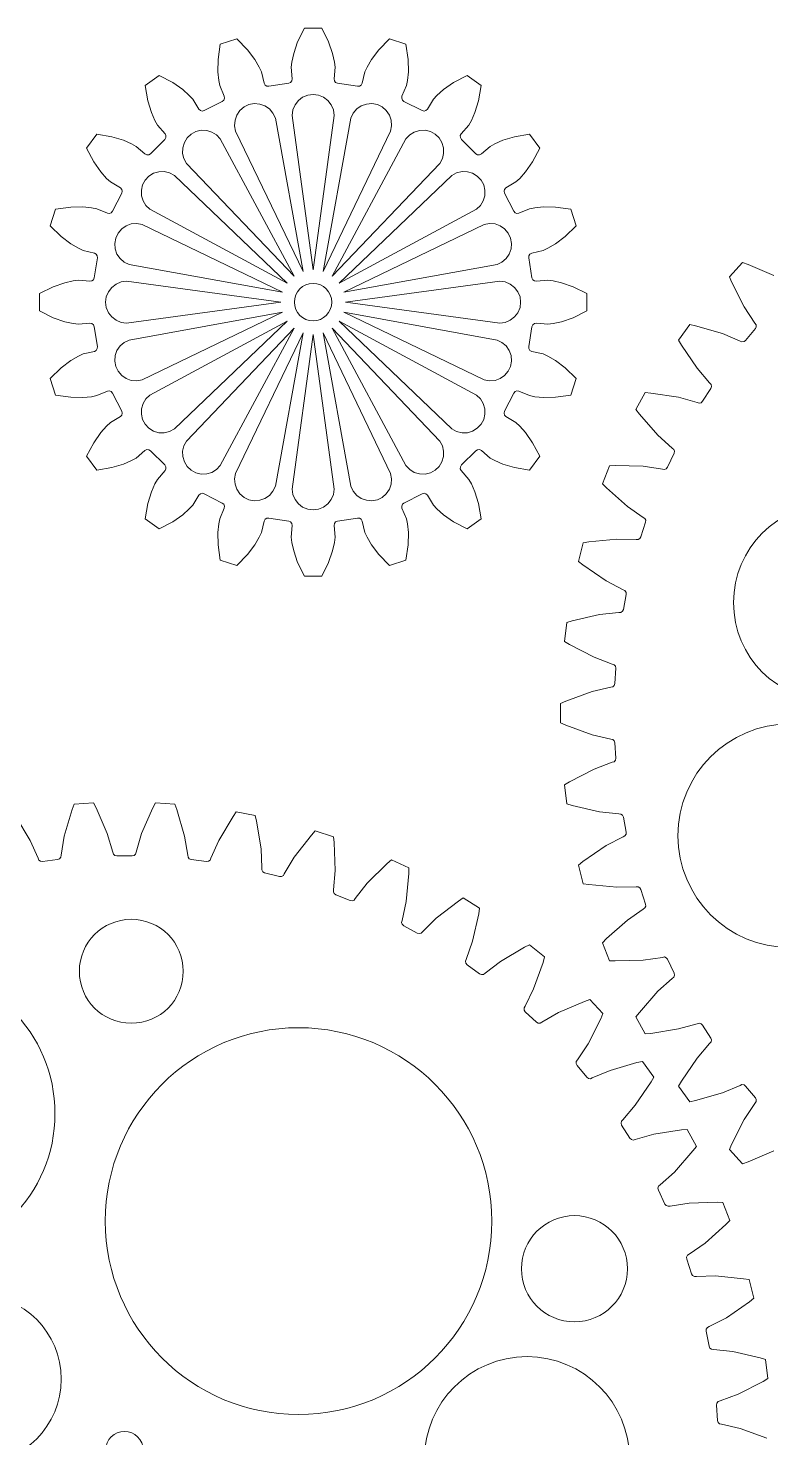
# Model space of a CAD drawing. Header units: millimetres. Extents: x -329 to 723, y 244 to 554.
# Drawn here: x 574.9 to 634.5, y 441.1 to 554.2 of the extents above; entities that cross this region are included whole.
import ezdxf

# ---------------------------------------------------------------- set-up
doc = ezdxf.new("R2010")
doc.units = ezdxf.units.MM

msp = doc.modelspace()

# ---------------------------------------------------------------- linework, layer by layer
at = {"color": 5, "lineweight": 0}
for p, q in [((591.62, 553.31), (590.3, 552.88)), ((592.48, 552.43), (591.62, 553.31)), ((597.06, 554.17), (596.51, 553.07)), ((598.45, 554.17), (597.06, 554.17)), ((598.99, 553.07), (598.45, 554.17)), ((603.89, 553.31), (603.03, 552.43)), ((605.21, 552.88), (603.89, 553.31)), ((590.3, 552.88), (590.12, 551.66)), ((593.08, 551.65), (592.48, 552.43)), ((596.19, 552.14), (596.04, 551.45)), ((596.51, 553.07), (596.19, 552.14)), ((599.32, 552.14), (598.99, 553.07)), ((599.47, 551.45), (599.32, 552.14)), ((603.03, 552.43), (602.43, 551.65)), ((605.39, 551.66), (605.21, 552.88)), ((590.12, 551.66), (590.1, 550.68)), ((593.43, 551.04), (593.08, 551.65)), ((593.6, 550.66), (593.43, 551.04)), ((596.04, 551.45), (596, 551.04)), ((596, 551.04), (596.07, 550.11)), ((599.43, 550.11), (599.51, 551.04)), ((599.51, 551.04), (599.47, 551.45)), ((602.08, 551.04), (601.91, 550.66)), ((602.43, 551.65), (602.08, 551.04)), ((605.41, 550.68), (605.39, 551.66)), ((585.39, 550.38), (584.27, 549.57)), ((586.48, 549.81), (585.39, 550.38)), ((587.29, 549.25), (586.48, 549.81)), ((590.1, 550.68), (590.17, 549.98)), ((590.17, 549.98), (590.26, 549.57)), ((593.81, 549.75), (593.6, 550.66)), ((595.79, 549.76), (594.19, 549.51)), ((595.94, 549.82), (595.79, 549.76)), ((596.05, 549.95), (595.94, 549.82)), ((596.07, 550.11), (596.05, 549.95)), ((599.46, 549.95), (599.43, 550.11)), ((599.56, 549.82), (599.46, 549.95)), ((599.72, 549.76), (599.56, 549.82)), ((601.32, 549.51), (599.72, 549.76)), ((601.91, 550.66), (601.69, 549.75)), ((605.25, 549.57), (605.34, 549.98)), ((605.34, 549.98), (605.41, 550.68)), ((609.02, 549.81), (608.22, 549.25)), ((610.12, 550.38), (609.02, 549.81)), ((611.24, 549.57), (610.12, 550.38)), ((584.27, 549.57), (584.48, 548.35)), ((587.81, 548.78), (587.29, 549.25)), ((588.09, 548.47), (587.81, 548.78)), ((590.26, 549.57), (590.62, 548.71)), ((590.62, 548.71), (590.64, 548.55)), ((593.89, 549.6), (593.81, 549.75)), ((594.03, 549.52), (593.89, 549.6)), ((594.19, 549.51), (594.03, 549.52)), ((601.48, 549.52), (601.32, 549.51)), ((601.62, 549.6), (601.48, 549.52)), ((601.69, 549.75), (601.62, 549.6)), ((604.87, 548.55), (604.89, 548.71)), ((604.89, 548.71), (605.25, 549.57)), ((607.69, 548.78), (607.42, 548.47)), ((608.22, 549.25), (607.69, 548.78)), ((611.03, 548.35), (611.24, 549.57)), ((584.48, 548.35), (584.76, 547.41)), ((588.58, 547.67), (588.09, 548.47)), ((588.7, 547.56), (588.58, 547.67)), ((588.85, 547.52), (588.7, 547.56)), ((589.01, 547.56), (588.85, 547.52)), ((590.46, 548.3), (589.01, 547.56)), ((590.58, 548.4), (590.46, 548.3)), ((590.64, 548.55), (590.58, 548.4)), ((604.93, 548.4), (604.87, 548.55)), ((605.05, 548.3), (604.93, 548.4)), ((606.5, 547.56), (605.05, 548.3)), ((606.66, 547.52), (606.5, 547.56)), ((606.81, 547.56), (606.66, 547.52)), ((606.93, 547.67), (606.81, 547.56)), ((607.42, 548.47), (606.93, 547.67)), ((610.75, 547.41), (611.03, 548.35)), ((584.76, 547.41), (585.04, 546.77)), ((585.04, 546.77), (585.25, 546.4)), ((585.25, 546.4), (585.86, 545.7)), ((609.65, 545.7), (610.26, 546.4)), ((610.26, 546.4), (610.47, 546.77)), ((610.47, 546.77), (610.75, 547.41)), ((580.37, 545.67), (579.56, 544.55)), ((581.59, 545.46), (580.37, 545.67)), ((582.53, 545.18), (581.59, 545.46)), ((585.83, 545.25), (584.69, 544.1)), ((585.92, 545.39), (585.83, 545.25)), ((585.86, 545.7), (585.93, 545.55)), ((585.93, 545.55), (585.92, 545.39)), ((609.57, 545.55), (609.65, 545.7)), ((609.59, 545.39), (609.57, 545.55)), ((609.68, 545.25), (609.59, 545.39)), ((610.82, 544.1), (609.68, 545.25)), ((613.92, 545.46), (612.98, 545.18)), ((615.14, 545.67), (613.92, 545.46)), ((615.95, 544.55), (615.14, 545.67)), ((579.56, 544.55), (580.13, 543.45)), ((583.17, 544.9), (582.53, 545.18)), ((583.53, 544.69), (583.17, 544.9)), ((584.24, 544.08), (583.53, 544.69)), ((611.97, 544.69), (611.27, 544.08)), ((612.34, 544.9), (611.97, 544.69)), ((612.98, 545.18), (612.34, 544.9)), ((615.38, 543.45), (615.95, 544.55)), ((580.13, 543.45), (580.69, 542.65)), ((584.39, 544), (584.24, 544.08)), ((584.55, 544.01), (584.39, 544)), ((584.69, 544.1), (584.55, 544.01)), ((610.96, 544.01), (610.82, 544.1)), ((611.12, 544), (610.96, 544.01)), ((611.27, 544.08), (611.12, 544)), ((614.82, 542.65), (615.38, 543.45)), ((580.69, 542.65), (581.16, 542.12)), ((581.16, 542.12), (581.47, 541.84)), ((581.47, 541.84), (582.27, 541.36)), ((613.24, 541.36), (614.04, 541.84)), ((614.04, 541.84), (614.35, 542.12)), ((614.35, 542.12), (614.82, 542.65)), ((582.38, 540.93), (581.64, 539.48)), ((582.27, 541.36), (582.38, 541.24)), ((582.38, 541.24), (582.42, 541.09)), ((582.42, 541.09), (582.38, 540.93)), ((613.09, 541.09), (613.13, 541.24)), ((613.13, 540.93), (613.09, 541.09)), ((613.13, 541.24), (613.24, 541.36)), ((613.87, 539.48), (613.13, 540.93)), ((577.06, 539.64), (576.63, 538.32)), ((578.28, 539.82), (577.06, 539.64)), ((579.26, 539.84), (578.28, 539.82)), ((579.96, 539.77), (579.26, 539.84)), ((580.37, 539.68), (579.96, 539.77)), ((581.23, 539.32), (580.37, 539.68)), ((615.14, 539.68), (614.28, 539.32)), ((615.55, 539.77), (615.14, 539.68)), ((616.25, 539.84), (615.55, 539.77)), ((617.23, 539.82), (616.25, 539.84)), ((618.45, 539.64), (617.23, 539.82)), ((618.88, 538.32), (618.45, 539.64)), ((581.39, 539.3), (581.23, 539.32)), ((581.54, 539.36), (581.39, 539.3)), ((581.64, 539.48), (581.54, 539.36)), ((613.97, 539.36), (613.87, 539.48)), ((614.12, 539.3), (613.97, 539.36)), ((614.28, 539.32), (614.12, 539.3)), ((576.63, 538.32), (577.51, 537.46)), ((577.51, 537.46), (578.29, 536.86)), ((617.22, 536.86), (618, 537.46)), ((618, 537.46), (618.88, 538.32)), ((578.29, 536.86), (578.9, 536.51)), ((578.9, 536.51), (579.28, 536.34)), ((579.28, 536.34), (580.19, 536.12)), ((615.32, 536.12), (616.23, 536.34)), ((616.23, 536.34), (616.61, 536.51)), ((616.61, 536.51), (617.22, 536.86)), ((580.43, 535.75), (580.17, 534.15)), ((580.19, 536.12), (580.33, 536.05)), ((580.33, 536.05), (580.42, 535.91)), ((580.42, 535.91), (580.43, 535.75)), ((615.08, 535.75), (615.09, 535.91)), ((615.33, 534.15), (615.08, 535.75)), ((615.09, 535.91), (615.17, 536.05)), ((615.17, 536.05), (615.32, 536.12)), ((632.25, 535.36), (631.19, 534.23)), ((632.68, 535.21), (632.25, 535.36)), ((634.75, 534.32), (632.68, 535.21)), ((578.9, 533.94), (578.48, 533.9)), ((579.83, 533.86), (578.9, 533.94)), ((580.12, 533.99), (579.99, 533.89)), ((580.17, 534.15), (580.12, 533.99)), ((615.39, 533.99), (615.33, 534.15)), ((615.52, 533.89), (615.39, 533.99)), ((616.61, 533.94), (615.68, 533.86)), ((617.02, 533.9), (616.61, 533.94)), ((631.19, 534.23), (631.36, 533.81)), ((576.87, 533.42), (575.77, 532.88)), ((575.77, 532.88), (575.77, 531.49)), ((577.8, 533.75), (576.87, 533.42)), ((578.48, 533.9), (577.8, 533.75)), ((579.99, 533.89), (579.83, 533.86)), ((615.68, 533.86), (615.52, 533.89)), ((617.71, 533.75), (617.02, 533.9)), ((618.64, 533.42), (617.71, 533.75)), ((619.74, 532.88), (618.64, 533.42)), ((619.74, 531.49), (619.74, 532.88)), ((631.36, 533.81), (632.38, 531.8)), ((632.38, 531.8), (633.24, 530.51)), ((575.77, 531.49), (576.87, 530.94)), ((576.87, 530.94), (577.8, 530.62)), ((577.8, 530.62), (578.48, 530.47)), ((617.02, 530.47), (617.71, 530.62)), ((617.71, 530.62), (618.64, 530.94)), ((618.64, 530.94), (619.74, 531.49)), ((578.48, 530.47), (578.9, 530.43)), ((578.9, 530.43), (579.83, 530.5)), ((579.83, 530.5), (579.99, 530.48)), ((579.99, 530.48), (580.12, 530.37)), ((580.12, 530.37), (580.17, 530.22)), ((580.17, 530.22), (580.43, 528.62)), ((615.08, 528.62), (615.33, 530.22)), ((615.33, 530.22), (615.39, 530.37)), ((615.39, 530.37), (615.52, 530.48)), ((615.52, 530.48), (615.68, 530.5)), ((615.68, 530.5), (616.61, 530.43)), ((616.61, 530.43), (617.02, 530.47)), ((628.01, 530.39), (627.1, 529.14)), ((628.46, 530.3), (628.01, 530.39)), ((630.62, 529.68), (628.46, 530.3)), ((632.05, 529.07), (630.62, 529.68)), ((633.27, 530.07), (632.49, 529.12)), ((633.24, 530.51), (633.33, 530.38)), ((633.34, 530.22), (633.27, 530.07)), ((633.33, 530.38), (633.34, 530.22)), ((580.33, 528.32), (580.19, 528.24)), ((580.42, 528.46), (580.33, 528.32)), ((580.43, 528.62), (580.42, 528.46)), ((615.09, 528.46), (615.08, 528.62)), ((615.17, 528.32), (615.09, 528.46)), ((615.32, 528.24), (615.17, 528.32)), ((627.1, 529.14), (627.33, 528.74)), ((627.33, 528.74), (628.59, 526.88)), ((632.19, 529.01), (632.05, 529.07)), ((632.36, 529.03), (632.19, 529.01)), ((632.49, 529.12), (632.36, 529.03)), ((578.29, 527.51), (577.51, 526.91)), ((578.9, 527.86), (578.29, 527.51)), ((579.28, 528.03), (578.9, 527.86)), ((580.19, 528.24), (579.28, 528.03)), ((616.23, 528.03), (615.32, 528.24)), ((616.61, 527.86), (616.23, 528.03)), ((617.22, 527.51), (616.61, 527.86)), ((618, 526.91), (617.22, 527.51)), ((577.51, 526.91), (576.63, 526.05)), ((576.63, 526.05), (577.06, 524.73)), ((618.88, 526.05), (618, 526.91)), ((618.45, 524.73), (618.88, 526.05)), ((628.59, 526.88), (629.6, 525.71)), ((580.37, 524.69), (581.23, 525.05)), ((581.23, 525.05), (581.39, 525.07)), ((581.39, 525.07), (581.54, 525.01)), ((581.54, 525.01), (581.64, 524.88)), ((581.64, 524.88), (582.38, 523.44)), ((613.13, 523.44), (613.87, 524.88)), ((613.87, 524.88), (613.97, 525.01)), ((613.97, 525.01), (614.12, 525.07)), ((614.12, 525.07), (614.28, 525.05)), ((614.28, 525.05), (615.14, 524.69)), ((624.43, 524.93), (623.68, 523.57)), ((624.88, 524.89), (624.43, 524.93)), ((627.11, 524.55), (624.88, 524.89)), ((629.69, 525.27), (629.03, 524.23)), ((629.6, 525.71), (629.71, 525.58)), ((629.74, 525.43), (629.69, 525.27)), ((629.71, 525.58), (629.74, 525.43)), ((577.06, 524.73), (578.28, 524.55)), ((578.28, 524.55), (579.26, 524.53)), ((579.26, 524.53), (579.96, 524.6)), ((579.96, 524.6), (580.37, 524.69)), ((615.14, 524.69), (615.55, 524.6)), ((615.55, 524.6), (616.25, 524.53)), ((616.25, 524.53), (617.23, 524.55)), ((617.23, 524.55), (618.45, 524.73)), ((628.6, 524.13), (627.11, 524.55)), ((628.75, 524.08), (628.6, 524.13)), ((628.91, 524.12), (628.75, 524.08)), ((629.03, 524.23), (628.91, 524.12)), ((582.27, 523.01), (581.47, 522.52)), ((582.38, 523.13), (582.27, 523.01)), ((582.38, 523.44), (582.42, 523.28)), ((582.42, 523.28), (582.38, 523.13)), ((613.09, 523.28), (613.13, 523.44)), ((613.13, 523.13), (613.09, 523.28)), ((613.24, 523.01), (613.13, 523.13)), ((614.04, 522.52), (613.24, 523.01)), ((623.68, 523.57), (623.96, 523.21)), ((623.96, 523.21), (625.44, 521.52)), ((580.69, 521.72), (580.13, 520.91)), ((581.16, 522.24), (580.69, 521.72)), ((581.47, 522.52), (581.16, 522.24)), ((614.35, 522.24), (614.04, 522.52)), ((614.82, 521.72), (614.35, 522.24)), ((615.38, 520.91), (614.82, 521.72)), ((625.44, 521.52), (626.59, 520.48)), ((580.13, 520.91), (579.56, 519.82)), ((584.24, 520.29), (584.39, 520.36)), ((584.39, 520.36), (584.55, 520.35)), ((584.55, 520.35), (584.69, 520.26)), ((610.82, 520.26), (610.96, 520.35)), ((610.96, 520.35), (611.12, 520.36)), ((611.12, 520.36), (611.27, 520.29)), ((615.95, 519.82), (615.38, 520.91)), ((626.59, 520.48), (626.72, 520.37)), ((626.72, 520.37), (626.77, 520.22)), ((579.56, 519.82), (580.37, 518.7)), ((582.53, 519.19), (583.17, 519.47)), ((583.17, 519.47), (583.53, 519.68)), ((583.53, 519.68), (584.24, 520.29)), ((584.69, 520.26), (585.83, 519.12)), ((609.68, 519.12), (610.82, 520.26)), ((611.27, 520.29), (611.97, 519.68)), ((611.97, 519.68), (612.34, 519.47)), ((612.34, 519.47), (612.98, 519.19)), ((615.14, 518.7), (615.95, 519.82)), ((626.74, 520.06), (626.21, 518.95)), ((626.77, 520.22), (626.74, 520.06)), ((580.37, 518.7), (581.59, 518.91)), ((581.59, 518.91), (582.53, 519.19)), ((585.86, 518.67), (585.25, 517.96)), ((585.83, 519.12), (585.92, 518.98)), ((585.93, 518.82), (585.86, 518.67)), ((585.92, 518.98), (585.93, 518.82)), ((609.57, 518.82), (609.59, 518.98)), ((609.65, 518.67), (609.57, 518.82)), ((609.59, 518.98), (609.68, 519.12)), ((610.26, 517.96), (609.65, 518.67)), ((612.98, 519.19), (613.92, 518.91)), ((613.92, 518.91), (615.14, 518.7)), ((621.56, 519.06), (620.99, 517.62)), ((622.02, 519.08), (621.56, 519.06)), ((624.27, 519.02), (622.02, 519.08)), ((625.8, 518.79), (624.27, 519.02)), ((625.96, 518.76), (625.8, 518.79)), ((626.11, 518.82), (625.96, 518.76)), ((626.21, 518.95), (626.11, 518.82)), ((584.76, 516.96), (584.48, 516.02)), ((585.04, 517.6), (584.76, 516.96)), ((585.25, 517.96), (585.04, 517.6)), ((610.47, 517.6), (610.26, 517.96)), ((610.75, 516.96), (610.47, 517.6)), ((611.03, 516.02), (610.75, 516.96)), ((620.99, 517.62), (621.31, 517.3)), ((621.31, 517.3), (622.99, 515.8)), ((584.48, 516.02), (584.27, 514.8)), ((587.81, 515.59), (588.09, 515.9)), ((588.09, 515.9), (588.58, 516.7)), ((588.58, 516.7), (588.7, 516.81)), ((588.7, 516.81), (588.85, 516.85)), ((588.85, 516.85), (589.01, 516.81)), ((589.01, 516.81), (590.46, 516.07)), ((590.46, 516.07), (590.58, 515.97)), ((590.58, 515.97), (590.64, 515.82)), ((604.87, 515.82), (604.93, 515.97)), ((604.93, 515.97), (605.05, 516.07)), ((605.05, 516.07), (606.5, 516.81)), ((606.5, 516.81), (606.66, 516.85)), ((606.66, 516.85), (606.81, 516.81)), ((606.81, 516.81), (606.93, 516.7)), ((606.93, 516.7), (607.42, 515.9)), ((607.42, 515.9), (607.69, 515.59)), ((611.24, 514.8), (611.03, 516.02)), ((584.27, 514.8), (585.39, 513.99)), ((586.48, 514.56), (587.29, 515.12)), ((587.29, 515.12), (587.81, 515.59)), ((590.26, 514.8), (590.17, 514.39)), ((590.62, 515.66), (590.26, 514.8)), ((590.64, 515.82), (590.62, 515.66)), ((593.81, 514.62), (593.89, 514.76)), ((593.89, 514.76), (594.03, 514.85)), ((594.03, 514.85), (594.19, 514.86)), ((594.19, 514.86), (595.79, 514.6)), ((599.72, 514.6), (601.32, 514.86)), ((601.32, 514.86), (601.48, 514.85)), ((601.48, 514.85), (601.62, 514.76)), ((601.62, 514.76), (601.69, 514.62)), ((604.89, 515.66), (604.87, 515.82)), ((605.25, 514.8), (604.89, 515.66)), ((605.34, 514.39), (605.25, 514.8)), ((607.69, 515.59), (608.22, 515.12)), ((608.22, 515.12), (609.02, 514.56)), ((610.12, 513.99), (611.24, 514.8)), ((622.99, 515.8), (624.27, 514.92)), ((624.27, 514.92), (624.4, 514.83)), ((624.4, 514.83), (624.47, 514.68)), ((585.39, 513.99), (586.48, 514.56)), ((590.17, 514.39), (590.1, 513.69)), ((590.1, 513.69), (590.12, 512.71)), ((593.43, 513.33), (593.6, 513.71)), ((593.6, 513.71), (593.81, 514.62)), ((595.79, 514.6), (595.94, 514.55)), ((595.94, 514.55), (596.05, 514.42)), ((596.07, 514.26), (596, 513.33)), ((596.05, 514.42), (596.07, 514.26)), ((599.43, 514.26), (599.46, 514.42)), ((599.51, 513.33), (599.43, 514.26)), ((599.46, 514.42), (599.56, 514.55)), ((599.56, 514.55), (599.72, 514.6)), ((601.69, 514.62), (601.91, 513.71)), ((601.91, 513.71), (602.08, 513.33)), ((605.41, 513.69), (605.34, 514.39)), ((605.39, 512.71), (605.41, 513.69)), ((609.02, 514.56), (610.12, 513.99)), ((624.46, 514.52), (624.08, 513.35)), ((624.47, 514.68), (624.46, 514.52)), ((590.12, 512.71), (590.3, 511.49)), ((592.48, 511.94), (593.08, 512.72)), ((593.08, 512.72), (593.43, 513.33)), ((596, 513.33), (596.04, 512.91)), ((596.04, 512.91), (596.19, 512.23)), ((599.32, 512.23), (599.47, 512.91)), ((599.47, 512.91), (599.51, 513.33)), ((602.08, 513.33), (602.43, 512.72)), ((602.43, 512.72), (603.03, 511.94)), ((605.21, 511.49), (605.39, 512.71)), ((619.45, 512.88), (619.07, 511.38)), ((619.9, 512.96), (619.45, 512.88)), ((622.14, 513.18), (619.9, 512.96)), ((623.69, 513.14), (622.14, 513.18)), ((623.85, 513.14), (623.69, 513.14)), ((623.99, 513.21), (623.85, 513.14)), ((624.08, 513.35), (623.99, 513.21)), ((590.3, 511.49), (591.62, 511.06)), ((591.62, 511.06), (592.48, 511.94)), ((596.19, 512.23), (596.51, 511.3)), ((596.51, 511.3), (597.06, 510.19)), ((598.45, 510.19), (598.99, 511.3)), ((598.99, 511.3), (599.32, 512.23)), ((603.03, 511.94), (603.89, 511.06)), ((603.89, 511.06), (605.21, 511.49)), ((619.07, 511.38), (619.42, 511.1)), ((597.06, 510.19), (598.45, 510.19)), ((619.42, 511.1), (621.28, 509.83)), ((621.28, 509.83), (622.65, 509.11)), ((622.65, 509.11), (622.8, 509.04)), ((622.8, 509.04), (622.89, 508.9)), ((622.9, 508.74), (622.67, 507.53)), ((622.89, 508.9), (622.9, 508.74)), ((620.76, 507.12), (618.57, 506.62)), ((622.3, 507.28), (620.76, 507.12)), ((622.47, 507.29), (622.3, 507.28)), ((622.6, 507.38), (622.47, 507.29)), ((622.67, 507.53), (622.6, 507.38)), ((618.13, 506.49), (617.94, 504.95)), ((618.57, 506.62), (618.13, 506.49)), ((617.94, 504.95), (618.33, 504.71)), ((618.33, 504.71), (620.33, 503.69)), ((620.33, 503.69), (621.78, 503.15)), ((621.78, 503.15), (621.93, 503.09)), ((621.93, 503.09), (622.04, 502.97)), ((622.07, 502.81), (621.99, 501.58)), ((622.04, 502.97), (622.07, 502.81)), ((621.66, 501.28), (620.16, 500.93)), ((621.82, 501.32), (621.66, 501.28)), ((621.94, 501.43), (621.82, 501.32)), ((621.99, 501.58), (621.94, 501.43)), ((618.04, 500.16), (617.62, 499.98)), ((620.16, 500.93), (618.04, 500.16)), ((617.62, 499.98), (617.62, 498.43)), ((617.62, 498.43), (618.04, 498.24)), ((618.04, 498.24), (620.16, 497.47)), ((620.16, 497.47), (621.66, 497.12)), ((621.66, 497.12), (621.82, 497.09)), ((621.82, 497.09), (621.94, 496.98)), ((621.94, 496.98), (621.99, 496.82)), ((621.99, 496.82), (622.07, 495.59)), ((622.07, 495.59), (622.04, 495.43)), ((620.33, 494.72), (618.33, 493.69)), ((621.78, 495.26), (620.33, 494.72)), ((621.93, 495.31), (621.78, 495.26)), ((622.04, 495.43), (621.93, 495.31)), ((618.33, 493.69), (617.94, 493.45)), ((617.94, 493.45), (618.13, 491.92)), ((578.4, 491.48), (577.77, 489.33)), ((578.56, 491.91), (578.4, 491.48)), ((580.11, 492.01), (578.56, 491.91)), ((580.32, 491.6), (580.11, 492.01)), ((581.22, 489.54), (580.32, 491.6)), ((584.88, 491.6), (583.98, 489.54)), ((585.09, 492.01), (584.88, 491.6)), ((586.64, 491.91), (585.09, 492.01)), ((586.8, 491.48), (586.64, 491.91)), ((587.43, 489.33), (586.8, 491.48)), ((591.58, 491.29), (591.32, 490.91)), ((593.1, 491), (591.58, 491.29)), ((593.21, 490.55), (593.1, 491)), ((618.13, 491.92), (618.57, 491.79)), ((618.57, 491.79), (620.76, 491.29)), ((620.76, 491.29), (622.3, 491.13)), ((622.3, 491.13), (622.47, 491.11)), ((622.47, 491.11), (622.6, 491.02)), ((622.6, 491.02), (622.67, 490.87)), ((575.03, 488.98), (573.88, 490.91)), ((591.32, 490.91), (590.17, 488.98)), ((593.57, 488.33), (593.21, 490.55)), ((622.67, 490.87), (622.9, 489.66)), ((575.66, 487.56), (575.03, 488.98)), ((577.77, 489.33), (577.51, 487.8)), ((581.66, 488.06), (581.22, 489.54)), ((583.98, 489.54), (583.53, 488.06)), ((587.69, 487.8), (587.43, 489.33)), ((590.17, 488.98), (589.54, 487.56)), ((597.63, 489.42), (596.24, 487.64)), ((597.93, 489.76), (597.63, 489.42)), ((599.4, 489.28), (597.93, 489.76)), ((599.45, 488.82), (599.4, 489.28)), ((599.53, 486.58), (599.45, 488.82)), ((622.65, 489.29), (621.28, 488.58)), ((622.8, 489.36), (622.65, 489.29)), ((622.89, 489.5), (622.8, 489.36)), ((622.9, 489.66), (622.89, 489.5)), ((575.72, 487.41), (575.66, 487.56)), ((577.49, 487.64), (577.39, 487.51)), ((577.51, 487.8), (577.49, 487.64)), ((581.71, 487.9), (581.66, 488.06)), ((581.83, 487.79), (581.71, 487.9)), ((581.98, 487.75), (581.83, 487.79)), ((583.22, 487.75), (581.98, 487.75)), ((583.37, 487.79), (583.22, 487.75)), ((583.49, 487.9), (583.37, 487.79)), ((583.53, 488.06), (583.49, 487.9)), ((587.71, 487.64), (587.69, 487.8)), ((587.81, 487.51), (587.71, 487.64)), ((589.54, 487.56), (589.48, 487.41)), ((593.63, 486.78), (593.57, 488.33)), ((596.24, 487.64), (595.44, 486.32)), ((621.28, 488.58), (619.42, 487.3)), ((575.85, 487.32), (575.72, 487.41)), ((576.01, 487.3), (575.85, 487.32)), ((577.23, 487.45), (576.01, 487.3)), ((577.39, 487.51), (577.23, 487.45)), ((587.96, 487.45), (587.81, 487.51)), ((589.19, 487.3), (587.96, 487.45)), ((589.35, 487.32), (589.19, 487.3)), ((589.48, 487.41), (589.35, 487.32)), ((593.63, 486.62), (593.63, 486.78)), ((593.72, 486.48), (593.63, 486.62)), ((593.86, 486.4), (593.72, 486.48)), ((599.4, 485.03), (599.53, 486.58)), ((603.69, 487.15), (602.1, 485.56)), ((604.04, 487.44), (603.69, 487.15)), ((605.44, 486.78), (604.04, 487.44)), ((605.43, 486.33), (605.44, 486.78)), ((619.42, 487.3), (619.07, 487.02)), ((619.07, 487.02), (619.45, 485.52)), ((595.05, 486.1), (593.86, 486.4)), ((595.22, 486.1), (595.05, 486.1)), ((595.36, 486.18), (595.22, 486.1)), ((595.44, 486.32), (595.36, 486.18)), ((602.1, 485.56), (601.14, 484.34)), ((605.23, 484.09), (605.43, 486.33)), ((619.45, 485.52), (619.9, 485.45)), ((619.9, 485.45), (622.14, 485.23)), ((599.38, 484.87), (599.4, 485.03)), ((599.45, 484.72), (599.38, 484.87)), ((599.58, 484.63), (599.45, 484.72)), ((600.73, 484.17), (599.58, 484.63)), ((600.89, 484.15), (600.73, 484.17)), ((601.04, 484.21), (600.89, 484.15)), ((601.14, 484.34), (601.04, 484.21)), ((609.8, 484.38), (609.43, 484.13)), ((611.11, 483.55), (609.8, 484.38)), ((622.14, 485.23), (623.69, 485.26)), ((623.69, 485.26), (623.85, 485.27)), ((623.85, 485.27), (623.99, 485.19)), ((623.99, 485.19), (624.08, 485.05)), ((624.08, 485.05), (624.46, 483.88)), ((604.9, 482.57), (605.23, 484.09)), ((609.43, 484.13), (607.64, 482.76)), ((610.56, 480.9), (611.05, 483.1)), ((611.05, 483.1), (611.11, 483.55)), ((624.27, 483.48), (622.99, 482.6)), ((624.4, 483.57), (624.27, 483.48)), ((624.47, 483.72), (624.4, 483.57)), ((624.46, 483.88), (624.47, 483.72)), ((604.86, 482.41), (604.9, 482.57)), ((604.91, 482.26), (604.86, 482.41)), ((605.03, 482.15), (604.91, 482.26)), ((606.11, 481.55), (605.03, 482.15)), ((607.64, 482.76), (606.54, 481.67)), ((622.99, 482.6), (621.31, 481.11)), ((606.27, 481.51), (606.11, 481.55)), ((606.42, 481.56), (606.27, 481.51)), ((606.54, 481.67), (606.42, 481.56)), ((610.05, 479.44), (610.56, 480.9)), ((621.31, 481.11), (620.99, 480.78)), ((620.99, 480.78), (621.56, 479.34)), ((614.74, 480.42), (612.8, 479.28)), ((615.14, 480.62), (614.74, 480.42)), ((616.34, 479.64), (615.14, 480.62)), ((616.22, 479.2), (616.34, 479.64)), ((625.8, 479.61), (625.96, 479.64)), ((625.96, 479.64), (626.11, 479.58)), ((610, 479.29), (610.05, 479.44)), ((610.02, 479.13), (610, 479.29)), ((610.13, 479), (610.02, 479.13)), ((611.12, 478.28), (610.13, 479)), ((612.8, 479.28), (611.56, 478.34)), ((615.46, 477.08), (616.22, 479.2)), ((621.56, 479.34), (622.02, 479.32)), ((622.02, 479.32), (624.27, 479.39)), ((624.27, 479.39), (625.8, 479.61)), ((626.11, 479.58), (626.21, 479.46)), ((626.21, 479.46), (626.74, 478.34)), ((611.28, 478.22), (611.12, 478.28)), ((611.44, 478.24), (611.28, 478.22)), ((611.56, 478.34), (611.44, 478.24)), ((626.59, 477.92), (625.44, 476.89)), ((626.72, 478.03), (626.59, 477.92)), ((626.77, 478.18), (626.72, 478.03)), ((626.74, 478.34), (626.77, 478.18)), ((614.77, 475.69), (615.46, 477.08)), ((625.44, 476.89), (623.96, 475.19)), ((614.7, 475.55), (614.77, 475.69)), ((614.7, 475.38), (614.7, 475.55)), ((614.79, 475.25), (614.7, 475.38)), ((615.69, 474.4), (614.79, 475.25)), ((617.47, 475.19), (616.13, 474.41)), ((619.54, 476.07), (617.47, 475.19)), ((619.97, 476.22), (619.54, 476.07)), ((621.03, 475.09), (619.97, 476.22)), ((623.96, 475.19), (623.68, 474.83)), ((615.83, 474.33), (615.69, 474.4)), ((615.99, 474.33), (615.83, 474.33)), ((616.13, 474.41), (615.99, 474.33)), ((619.84, 472.67), (620.86, 474.68)), ((620.86, 474.68), (621.03, 475.09)), ((623.68, 474.83), (624.43, 473.47)), ((627.11, 473.86), (628.6, 474.28)), ((628.6, 474.28), (628.75, 474.32)), ((628.75, 474.32), (628.91, 474.28)), ((628.91, 474.28), (629.03, 474.17)), ((629.03, 474.17), (629.69, 473.13)), ((624.43, 473.47), (624.88, 473.51)), ((624.88, 473.51), (627.11, 473.86)), ((629.69, 473.13), (629.74, 472.98)), ((629.74, 472.98), (629.71, 472.82)), ((618.98, 471.38), (619.84, 472.67)), ((629.6, 472.7), (628.59, 471.53)), ((629.71, 472.82), (629.6, 472.7)), ((618.88, 471.08), (618.89, 471.24)), ((618.95, 470.94), (618.88, 471.08)), ((618.89, 471.24), (618.98, 471.38)), ((619.73, 469.99), (618.95, 470.94)), ((623.76, 471.16), (621.6, 470.54)), ((624.21, 471.26), (623.76, 471.16)), ((625.12, 470), (624.21, 471.26)), ((628.59, 471.53), (627.33, 469.66)), ((619.86, 469.89), (619.73, 469.99)), ((620.02, 469.87), (619.86, 469.89)), ((620.17, 469.94), (620.02, 469.87)), ((621.6, 470.54), (620.17, 469.94)), ((623.63, 467.74), (624.89, 469.61)), ((624.89, 469.61), (625.12, 470)), ((627.33, 469.66), (627.1, 469.27)), ((627.1, 469.27), (628.01, 468.01)), ((628.46, 468.11), (630.62, 468.73)), ((630.62, 468.73), (632.05, 469.33)), ((632.05, 469.33), (632.19, 469.4)), ((632.19, 469.4), (632.36, 469.38)), ((632.36, 469.38), (632.49, 469.28)), ((632.49, 469.28), (633.27, 468.33)), ((633.27, 468.33), (633.34, 468.19)), ((622.62, 466.57), (623.63, 467.74)), ((628.01, 468.01), (628.46, 468.11)), ((633.24, 467.89), (632.38, 466.6)), ((633.33, 468.03), (633.24, 467.89)), ((633.34, 468.19), (633.33, 468.03)), ((622.48, 466.29), (622.51, 466.45)), ((622.53, 466.14), (622.48, 466.29)), ((622.51, 466.45), (622.62, 466.57)), ((623.19, 465.1), (622.53, 466.14)), ((632.38, 466.6), (631.36, 464.59)), ((623.31, 464.98), (623.19, 465.1)), ((623.46, 464.95), (623.31, 464.98)), ((623.62, 464.99), (623.46, 464.95)), ((625.11, 465.41), (623.62, 464.99)), ((627.34, 465.76), (625.11, 465.41)), ((627.79, 465.8), (627.34, 465.76)), ((628.54, 464.44), (627.79, 465.8)), ((626.78, 462.38), (628.26, 464.07)), ((628.26, 464.07), (628.54, 464.44)), ((631.36, 464.59), (631.19, 464.18)), ((631.19, 464.18), (632.25, 463.04)), ((632.68, 463.19), (634.75, 464.08)), ((632.25, 463.04), (632.68, 463.19)), ((625.63, 461.35), (626.78, 462.38)), ((625.45, 461.09), (625.5, 461.24)), ((625.48, 460.93), (625.45, 461.09)), ((626.01, 459.81), (625.48, 460.93)), ((625.5, 461.24), (625.63, 461.35)), ((626.11, 459.69), (626.01, 459.81)), ((626.26, 459.63), (626.11, 459.69)), ((626.42, 459.65), (626.26, 459.63)), ((627.95, 459.88), (626.42, 459.65)), ((630.2, 459.95), (627.95, 459.88)), ((630.66, 459.93), (630.2, 459.95)), ((631.23, 458.49), (630.66, 459.93)), ((629.23, 456.67), (630.91, 458.16)), ((630.91, 458.16), (631.23, 458.49)), ((627.95, 455.79), (629.23, 456.67)), ((627.75, 455.55), (627.82, 455.7)), ((627.76, 455.39), (627.75, 455.55)), ((628.14, 454.22), (627.76, 455.39)), ((627.82, 455.7), (627.95, 455.79)), ((628.22, 454.08), (628.14, 454.22)), ((628.37, 454), (628.22, 454.08)), ((628.53, 454.01), (628.37, 454)), ((630.08, 454.04), (628.53, 454.01)), ((632.32, 453.82), (630.08, 454.04)), ((632.77, 453.75), (632.32, 453.82)), ((633.15, 452.25), (632.77, 453.75)), ((630.94, 450.69), (632.8, 451.96)), ((632.8, 451.96), (633.15, 452.25)), ((629.57, 449.98), (630.94, 450.69)), ((629.32, 449.61), (629.33, 449.77)), ((629.55, 448.4), (629.32, 449.61)), ((629.33, 449.77), (629.42, 449.9)), ((629.42, 449.9), (629.57, 449.98)), ((629.62, 448.25), (629.55, 448.4)), ((629.75, 448.16), (629.62, 448.25)), ((629.92, 448.14), (629.75, 448.16)), ((631.46, 447.98), (629.92, 448.14)), ((633.65, 447.48), (631.46, 447.98)), ((634.09, 447.35), (633.65, 447.48)), ((634.28, 445.81), (634.09, 447.35)), ((633.89, 445.58), (634.28, 445.81)), ((631.89, 444.55), (633.89, 445.58)), ((630.15, 443.68), (630.18, 443.84)), ((630.23, 442.45), (630.15, 443.68)), ((630.18, 443.84), (630.28, 443.96)), ((630.28, 443.96), (630.44, 444.01)), ((630.44, 444.01), (631.89, 444.55)), ((630.28, 442.29), (630.23, 442.45)), ((630.4, 442.18), (630.28, 442.29)), ((630.55, 442.15), (630.4, 442.18)), ((632.06, 441.8), (630.55, 442.15)), ((634.18, 441.03), (632.06, 441.8))]:
    msp.add_line(p, q, dxfattribs=at)
at = {"color": 1, "lineweight": 0}
for p, q in [((596.91, 548.63), (597.32, 548.8)), ((597.32, 548.8), (597.75, 548.85)), ((597.75, 548.85), (598.19, 548.8)), ((598.19, 548.8), (598.59, 548.63)), ((591.63, 547.2), (591.87, 547.56)), ((591.87, 547.56), (592.21, 547.85)), ((592.21, 547.85), (592.6, 548.04)), ((592.6, 548.04), (593.03, 548.12)), ((593.03, 548.12), (593.47, 548.08)), ((593.47, 548.08), (593.88, 547.94)), ((593.88, 547.94), (594.25, 547.69)), ((594.25, 547.69), (594.53, 547.35)), ((596.07, 547.17), (596.13, 547.61)), ((596.13, 547.61), (596.3, 548.01)), ((596.3, 548.01), (596.57, 548.36)), ((596.57, 548.36), (596.91, 548.63)), ((598.59, 548.63), (598.94, 548.36)), ((598.94, 548.36), (599.21, 548.01)), ((599.21, 548.01), (599.38, 547.61)), ((599.38, 547.61), (599.43, 547.17)), ((600.98, 547.35), (601.26, 547.69)), ((601.26, 547.69), (601.62, 547.94)), ((601.62, 547.94), (602.04, 548.08)), ((602.04, 548.08), (602.47, 548.12)), ((602.47, 548.12), (602.91, 548.04)), ((602.91, 548.04), (603.3, 547.85)), ((603.3, 547.85), (603.63, 547.56)), ((603.63, 547.56), (603.88, 547.2)), ((591.45, 546.35), (591.48, 546.79)), ((591.48, 546.79), (591.63, 547.2)), ((594.53, 547.35), (594.72, 546.96)), ((596.95, 534.65), (594.72, 546.96)), ((596.07, 547.17), (597.75, 534.77)), ((597.75, 534.77), (599.43, 547.17)), ((600.79, 546.96), (598.55, 534.65)), ((600.79, 546.96), (600.98, 547.35)), ((603.88, 547.2), (604.03, 546.79)), ((604.03, 546.79), (604.06, 546.35)), ((587.41, 544.99), (587.64, 545.37)), ((587.64, 545.37), (587.96, 545.67)), ((587.96, 545.67), (588.34, 545.88)), ((588.34, 545.88), (588.77, 545.98)), ((588.77, 545.98), (589.21, 545.97)), ((589.21, 545.97), (589.63, 545.84)), ((589.63, 545.84), (590, 545.62)), ((590, 545.62), (590.3, 545.3)), ((596.23, 534.28), (590.3, 545.3)), ((591.53, 545.92), (591.45, 546.35)), ((591.53, 545.92), (596.95, 534.65)), ((598.55, 534.65), (603.98, 545.92)), ((605.21, 545.3), (599.28, 534.28)), ((604.06, 546.35), (603.98, 545.92)), ((605.21, 545.3), (605.51, 545.62)), ((605.51, 545.62), (605.88, 545.84)), ((605.88, 545.84), (606.3, 545.97)), ((606.3, 545.97), (606.74, 545.98)), ((606.74, 545.98), (607.17, 545.88)), ((607.17, 545.88), (607.55, 545.67)), ((607.55, 545.67), (607.87, 545.37)), ((607.87, 545.37), (608.1, 544.99)), ((587.27, 544.13), (587.29, 544.57)), ((587.38, 543.71), (587.27, 544.13)), ((587.29, 544.57), (587.41, 544.99)), ((608.1, 544.99), (608.22, 544.57)), ((608.23, 544.13), (608.13, 543.71)), ((608.22, 544.57), (608.23, 544.13)), ((587.59, 543.32), (587.38, 543.71)), ((587.59, 543.32), (596.23, 534.28)), ((599.28, 534.28), (607.92, 543.32)), ((608.13, 543.71), (607.92, 543.32)), ((584.06, 541.6), (584.27, 541.98)), ((584.27, 541.98), (584.57, 542.3)), ((584.57, 542.3), (584.94, 542.53)), ((584.94, 542.53), (585.37, 542.65)), ((585.37, 542.65), (585.8, 542.66)), ((585.8, 542.66), (586.23, 542.56)), ((586.23, 542.56), (586.62, 542.35)), ((595.66, 533.71), (586.62, 542.35)), ((608.89, 542.35), (599.85, 533.71)), ((608.89, 542.35), (609.28, 542.56)), ((609.28, 542.56), (609.71, 542.66)), ((609.71, 542.66), (610.14, 542.65)), ((610.14, 542.65), (610.56, 542.53)), ((610.56, 542.53), (610.94, 542.3)), ((610.94, 542.3), (611.24, 541.98)), ((611.24, 541.98), (611.45, 541.6)), ((583.96, 541.17), (584.06, 541.6)), ((583.97, 540.73), (583.96, 541.17)), ((584.09, 540.31), (583.97, 540.73)), ((611.54, 540.73), (611.41, 540.31)), ((611.45, 541.6), (611.55, 541.17)), ((611.55, 541.17), (611.54, 540.73)), ((584.32, 539.94), (584.09, 540.31)), ((584.64, 539.64), (584.32, 539.94)), ((584.64, 539.64), (595.66, 533.71)), ((599.85, 533.71), (610.87, 539.64)), ((611.19, 539.94), (610.87, 539.64)), ((611.41, 540.31), (611.19, 539.94)), ((582.74, 538.31), (583.15, 538.46)), ((583.15, 538.46), (583.59, 538.49)), ((583.59, 538.49), (584.02, 538.41)), ((611.49, 538.41), (611.92, 538.49)), ((611.92, 538.49), (612.36, 538.46)), ((612.36, 538.46), (612.77, 538.31)), ((581.82, 536.9), (581.9, 537.33)), ((581.9, 537.33), (582.09, 537.73)), ((582.09, 537.73), (582.38, 538.06)), ((582.38, 538.06), (582.74, 538.31)), ((595.29, 532.98), (584.02, 538.41)), ((611.49, 538.41), (600.22, 532.98)), ((612.77, 538.31), (613.13, 538.06)), ((613.13, 538.06), (613.42, 537.73)), ((613.42, 537.73), (613.61, 537.33)), ((613.61, 537.33), (613.69, 536.9)), ((581.86, 536.47), (581.82, 536.9)), ((582, 536.05), (581.86, 536.47)), ((613.65, 536.47), (613.51, 536.05)), ((613.69, 536.9), (613.65, 536.47)), ((582.25, 535.69), (582, 536.05)), ((582.58, 535.41), (582.25, 535.69)), ((582.98, 535.22), (582.58, 535.41)), ((582.98, 535.22), (595.29, 532.98)), ((600.22, 532.98), (612.53, 535.22)), ((612.92, 535.41), (612.53, 535.22)), ((613.26, 535.69), (612.92, 535.41)), ((613.51, 536.05), (613.26, 535.69)), ((581.14, 532.62), (581.31, 533.02)), ((581.31, 533.02), (581.58, 533.37)), ((581.58, 533.37), (581.93, 533.64)), ((581.93, 533.64), (582.33, 533.81)), ((582.33, 533.81), (582.77, 533.86)), ((595.17, 532.18), (582.77, 533.86)), ((612.74, 533.86), (600.34, 532.18)), ((612.74, 533.86), (613.18, 533.81)), ((613.18, 533.81), (613.58, 533.64)), ((613.58, 533.64), (613.93, 533.37)), ((613.93, 533.37), (614.2, 533.02)), ((614.2, 533.02), (614.37, 532.62)), ((581.09, 532.18), (581.14, 532.62)), ((581.14, 531.75), (581.09, 532.18)), ((581.31, 531.34), (581.14, 531.75)), ((582.77, 530.5), (595.17, 532.18)), ((600.34, 532.18), (612.74, 530.5)), ((614.37, 531.75), (614.2, 531.34)), ((614.37, 532.62), (614.42, 532.18)), ((614.42, 532.18), (614.37, 531.75)), ((581.58, 531), (581.31, 531.34)), ((581.93, 530.73), (581.58, 531)), ((582.33, 530.56), (581.93, 530.73)), ((582.77, 530.5), (582.33, 530.56)), ((595.29, 531.38), (582.98, 529.15)), ((584.02, 525.95), (595.29, 531.38)), ((595.66, 530.66), (584.64, 524.73)), ((586.62, 522.01), (595.66, 530.66)), ((610.87, 524.73), (599.85, 530.66)), ((599.85, 530.66), (608.89, 522.01)), ((600.22, 531.38), (611.49, 525.95)), ((612.53, 529.15), (600.22, 531.38)), ((613.18, 530.56), (612.74, 530.5)), ((613.58, 530.73), (613.18, 530.56)), ((613.93, 531), (613.58, 530.73)), ((614.2, 531.34), (613.93, 531)), ((596.23, 530.09), (587.59, 521.04)), ((590.3, 519.07), (596.23, 530.09)), ((596.95, 529.72), (591.53, 518.45)), ((594.72, 517.41), (596.95, 529.72)), ((597.75, 529.59), (596.07, 517.19)), ((599.43, 517.19), (597.75, 529.59)), ((598.55, 529.72), (600.79, 517.41)), ((603.98, 518.45), (598.55, 529.72)), ((599.28, 530.09), (605.21, 519.07)), ((607.92, 521.04), (599.28, 530.09)), ((581.86, 527.9), (582, 528.31)), ((582, 528.31), (582.25, 528.68)), ((582.25, 528.68), (582.58, 528.96)), ((582.58, 528.96), (582.98, 529.15)), ((612.53, 529.15), (612.92, 528.96)), ((612.92, 528.96), (613.26, 528.68)), ((613.26, 528.68), (613.51, 528.31)), ((613.51, 528.31), (613.65, 527.9)), ((581.82, 527.46), (581.86, 527.9)), ((581.9, 527.03), (581.82, 527.46)), ((613.69, 527.46), (613.61, 527.03)), ((613.65, 527.9), (613.69, 527.46)), ((582.09, 526.64), (581.9, 527.03)), ((582.38, 526.3), (582.09, 526.64)), ((582.74, 526.06), (582.38, 526.3)), ((583.15, 525.91), (582.74, 526.06)), ((612.77, 526.06), (612.36, 525.91)), ((613.13, 526.3), (612.77, 526.06)), ((613.42, 526.64), (613.13, 526.3)), ((613.61, 527.03), (613.42, 526.64)), ((583.59, 525.87), (583.15, 525.91)), ((584.02, 525.95), (583.59, 525.87)), ((611.92, 525.87), (611.49, 525.95)), ((612.36, 525.91), (611.92, 525.87)), ((583.97, 523.64), (584.09, 524.06)), ((584.09, 524.06), (584.32, 524.43)), ((584.32, 524.43), (584.64, 524.73)), ((610.87, 524.73), (611.19, 524.43)), ((611.19, 524.43), (611.41, 524.06)), ((611.41, 524.06), (611.54, 523.64)), ((583.96, 523.2), (583.97, 523.64)), ((584.06, 522.77), (583.96, 523.2)), ((584.27, 522.39), (584.06, 522.77)), ((611.45, 522.77), (611.24, 522.39)), ((611.55, 523.2), (611.45, 522.77)), ((611.54, 523.64), (611.55, 523.2)), ((584.57, 522.07), (584.27, 522.39)), ((584.94, 521.84), (584.57, 522.07)), ((585.37, 521.71), (584.94, 521.84)), ((585.8, 521.7), (585.37, 521.71)), ((586.23, 521.81), (585.8, 521.7)), ((586.62, 522.01), (586.23, 521.81)), ((609.28, 521.81), (608.89, 522.01)), ((609.71, 521.7), (609.28, 521.81)), ((610.14, 521.71), (609.71, 521.7)), ((610.56, 521.84), (610.14, 521.71)), ((610.94, 522.07), (610.56, 521.84)), ((611.24, 522.39), (610.94, 522.07)), ((587.27, 520.23), (587.38, 520.66)), ((587.38, 520.66), (587.59, 521.04)), ((607.92, 521.04), (608.13, 520.66)), ((608.13, 520.66), (608.23, 520.23)), ((587.29, 519.79), (587.27, 520.23)), ((587.41, 519.37), (587.29, 519.79)), ((587.64, 519), (587.41, 519.37)), ((608.1, 519.37), (607.87, 519)), ((608.22, 519.79), (608.1, 519.37)), ((608.23, 520.23), (608.22, 519.79)), ((587.96, 518.7), (587.64, 519)), ((588.34, 518.49), (587.96, 518.7)), ((588.77, 518.39), (588.34, 518.49)), ((589.21, 518.4), (588.77, 518.39)), ((589.63, 518.52), (589.21, 518.4)), ((590, 518.75), (589.63, 518.52)), ((590.3, 519.07), (590, 518.75)), ((591.45, 518.02), (591.53, 518.45)), ((603.98, 518.45), (604.06, 518.02)), ((605.51, 518.75), (605.21, 519.07)), ((605.88, 518.52), (605.51, 518.75)), ((606.3, 518.4), (605.88, 518.52)), ((606.74, 518.39), (606.3, 518.4)), ((607.17, 518.49), (606.74, 518.39)), ((607.55, 518.7), (607.17, 518.49)), ((607.87, 519), (607.55, 518.7)), ((591.48, 517.58), (591.45, 518.02)), ((591.63, 517.17), (591.48, 517.58)), ((591.87, 516.8), (591.63, 517.17)), ((594.53, 517.01), (594.25, 516.68)), ((594.72, 517.41), (594.53, 517.01)), ((596.13, 516.76), (596.07, 517.19)), ((599.43, 517.19), (599.38, 516.76)), ((600.98, 517.01), (600.79, 517.41)), ((601.26, 516.68), (600.98, 517.01)), ((603.88, 517.17), (603.63, 516.8)), ((604.03, 517.58), (603.88, 517.17)), ((604.06, 518.02), (604.03, 517.58)), ((592.21, 516.52), (591.87, 516.8)), ((592.6, 516.33), (592.21, 516.52)), ((593.03, 516.25), (592.6, 516.33)), ((593.47, 516.29), (593.03, 516.25)), ((593.88, 516.43), (593.47, 516.29)), ((594.25, 516.68), (593.88, 516.43)), ((596.3, 516.36), (596.13, 516.76)), ((596.57, 516.01), (596.3, 516.36)), ((596.91, 515.74), (596.57, 516.01)), ((598.94, 516.01), (598.59, 515.74)), ((599.21, 516.36), (598.94, 516.01)), ((599.38, 516.76), (599.21, 516.36)), ((601.62, 516.43), (601.26, 516.68)), ((602.04, 516.29), (601.62, 516.43)), ((602.47, 516.25), (602.04, 516.29)), ((602.91, 516.33), (602.47, 516.25)), ((603.3, 516.52), (602.91, 516.33)), ((603.63, 516.8), (603.3, 516.52)), ((597.32, 515.57), (596.91, 515.74)), ((597.75, 515.52), (597.32, 515.57)), ((598.19, 515.57), (597.75, 515.52)), ((598.59, 515.74), (598.19, 515.57))]:
    msp.add_line(p, q, dxfattribs=at)
for centre, radius in [((597.75, 532.19), 1.5), ((639.4, 508.08), 7.88), ((636.02, 489.37), 8.97), ((583.15, 478.49), 4.17), ((565.29, 467.07), 11.73), ((596.58, 458.44), 15.52), ((618.74, 454.62), 4.26), ((570.77, 445.76), 6.76), ((614.93, 439.33), 8.24), ((582.6, 440.07), 1.5)]:
    msp.add_circle(centre, radius, dxfattribs=at)

doc.saveas('drawing.dxf')
